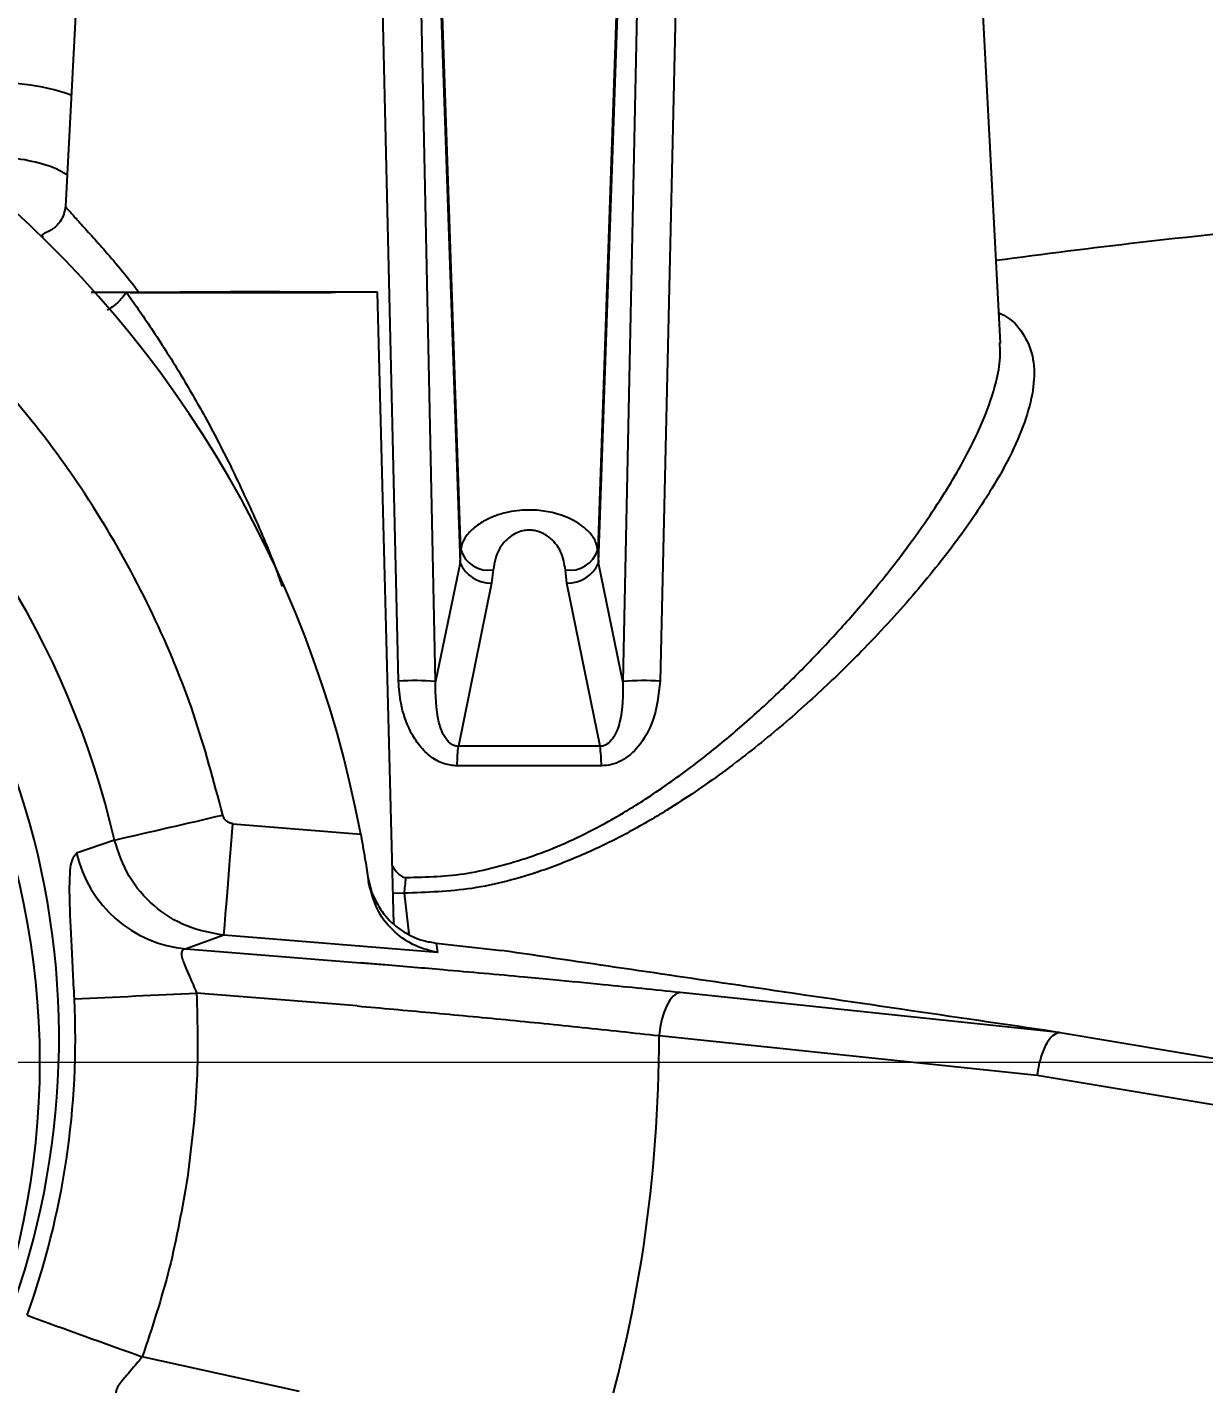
# Model space of a CAD drawing. Header units: millimetres. Extents: x 2271 to 4415, y 823 to 2339.
# Drawn here: x 3174.2 to 3252.9, y 1200.9 to 1291.6 of the extents above; entities that cross this region are included whole.
import ezdxf

# ---------------------------------------------------------------- set-up
doc = ezdxf.new("R2010")
doc.units = ezdxf.units.MM
doc.layers.add('AM_5', color=3, linetype='Continuous', lineweight=25)
doc.styles.add('SLDTEXTSTYLE1', font='txt.shx', dxfattribs={"width": 0.7, "bigfont": 'gbcbig.shx'})
doc.dimstyles.new('SLDDIMSTYLE12$0', dxfattribs={"dimtxt": 12, "dimasz": 10, "dimexe": 0, "dimexo": 0.0625, "dimgap": 0.875, "dimtad": 1, "dimdec": 1, "dimlfac": 1.8, "dimrnd": 1e-09, "dimzin": 12, "dimdsep": 46, "dimtxsty": 'SLDTEXTSTYLE1', "dimcen": 0.09, "dimdle": 8.16, "dimclrd": 3, "dimclre": 3, "dimadec": 0, "dimazin": 3, "dimtfac": 1, "dimtdec": 1, "dimtofl": 0, "dimtmove": 0, "dimatfit": 3, "dimfxl": 0, "dimfrac": 2, "dimtolj": 1, "dimlwd": 5, "dimlwe": 5, "dimarcsym": 0})
doc.dimstyles.new('SLDDIMSTYLE12$3', dxfattribs={"dimtxt": 12, "dimasz": 10, "dimexe": 0, "dimexo": 0.0625, "dimgap": 0.875, "dimtad": 1, "dimdec": 1, "dimlfac": 1.8, "dimrnd": 1e-09, "dimzin": 12, "dimdsep": 46, "dimtxsty": 'SLDTEXTSTYLE1', "dimcen": 0.09, "dimdle": 8.16, "dimclrd": 3, "dimclre": 3, "dimadec": 0, "dimazin": 3, "dimtfac": 1, "dimtdec": 1, "dimtofl": 0, "dimtmove": 0, "dimatfit": 3, "dimfxl": 0, "dimfrac": 2, "dimtolj": 1, "dimlwd": 5, "dimlwe": 5, "dimarcsym": 0})

# ---------------------------------------------------------------- blocks, each defined once
blk = doc.blocks.new('*D204')
at = {"layer": 'AM_5', "color": 3, "lineweight": 5, "transparency": 16777216}
blk.add_line((3415.036, 1339.878), (3429.386, 1339.878), dxfattribs=at)
at = {"layer": 'AM_5', "color": 3, "linetype": 'Continuous', "lineweight": 5, "transparency": 16777216}
for p, q in [((3429.386, 1329.878), (3429.386, 1232.429)), ((3169.441, 1222.429), (3429.386, 1222.429))]:
    blk.add_line(p, q, dxfattribs=at)
at = {"layer": 'AM_5', "color": 3, "transparency": 16777216}
for points in [[(3427.72, 1329.878), (3431.053, 1329.878), (3429.386, 1339.878)], [(3427.72, 1232.429), (3431.053, 1232.429), (3429.386, 1222.429)]]:
    blk.add_solid(points, dxfattribs=at)
at = {"layer": 'Defpoints', "color": 0, "transparency": 16777216}
for p in [(3414.973, 1339.878), (3169.379, 1222.429), (3429.386, 1222.429)]:
    blk.add_point(p, dxfattribs=at)
at = {"layer": 'AM_5', "color": 0, "transparency": 16777216, "insert": (3422.511, 1290.383), "char_height": 12, "attachment_point": 5, "rotation": 90, "style": 'SLDTEXTSTYLE1'}
blk.add_mtext('\\A1;115', dxfattribs=at)
blk = doc.blocks.new('*D183')
at = {"layer": 'AM_5', "color": 3, "linetype": 'Continuous', "lineweight": 5, "transparency": 16777216}
blk.add_line((3286.506, 1375.184), (3252.823, 1349.185), dxfattribs=at)
at = {"layer": 'AM_5', "color": 3, "lineweight": 5, "transparency": 16777216}
for p, q in [((3185.447, 1297.247), (3185.627, 1297.247)), ((3185.537, 1297.157), (3185.537, 1297.337))]:
    blk.add_line(p, q, dxfattribs=at)
at = {"layer": 'AM_5', "color": 3, "transparency": 16777216}
blk.add_solid([(3251.805, 1350.504), (3253.842, 1347.865), (3244.907, 1343.074)], dxfattribs=at)
at = {"layer": 'Defpoints', "color": 0, "transparency": 16777216}
for p in [(3244.907, 1343.074), (3126.166, 1251.419)]:
    blk.add_point(p, dxfattribs=at)
at = {"layer": 'AM_5', "color": 0, "transparency": 16777216, "insert": (3269.422, 1370.682), "char_height": 12, "attachment_point": 5, "rotation": 37.66418, "style": 'SLDTEXTSTYLE1'}
blk.add_mtext('\\A1;%%C345', dxfattribs=at)

msp = doc.modelspace()

# ---------------------------------------------------------------- linework, layer by layer
at = {"color": 7, "linetype": 'Continuous', "lineweight": 25}
for p, q in [((3177.769, 1298.744), (3176.766, 1279.599)), ((3199.032, 1247.883), (3197.846, 1298.804)), ((3201.506, 1247.845), (3200.447, 1298.801)), ((3201.658, 1298.791), (3203.147, 1255.772)), ((3203.198, 1256.659), (3201.736, 1298.79)), ((3213.802, 1298.79), (3212.341, 1256.659)), ((3212.391, 1255.772), (3213.88, 1298.791)), ((3215.092, 1298.801), (3214.032, 1247.845)), ((3217.692, 1298.804), (3216.507, 1247.883)), ((3239.251, 1270.464), (3238.031, 1293.744)), ((3198.724, 1231.694), (3197.619, 1273.858)), ((3203.147, 1255.772), (3203.198, 1256.659)), ((3212.341, 1256.659), (3212.391, 1255.772)), ((3203.147, 1255.772), (3201.506, 1247.845)), ((3214.032, 1247.845), (3212.391, 1255.772)), ((3205.358, 1255.312), (3205.254, 1254.425)), ((3210.285, 1254.425), (3210.18, 1255.312)), ((3205.254, 1254.425), (3203.038, 1243.526)), ((3212.5, 1243.526), (3210.285, 1254.425)), ((3187.964, 1238.348), (3196.502, 1237.659)), ((3180.05, 1237.262), (3177.517, 1236.393)), ((3196.979, 1234.78), (3197.245, 1233.743)), ((3198.67, 1233.729), (3199.404, 1233.712)), ((3199.404, 1233.712), (3199.73, 1231.003)), ((3187.362, 1230.901), (3184.831, 1229.985)), ((3201.64, 1229.75), (3187.362, 1230.901)), ((3201.549, 1230.374), (3205.909, 1229.88)), ((3201.549, 1230.374), (3201.64, 1229.75)), ((3184.831, 1229.985), (3196.494, 1229.045)), ((3196.263, 1226.174), (3185.539, 1227.038)), ((3243.186, 1224.39), (3217.846, 1227.068)), ((3216.441, 1224.194), (3241.709, 1221.551)), ((3268.427, 1220.161), (3242.988, 1224.433)), ((3175.043, 1222.287), (3175.043, 1222.295)), ((3241.709, 1221.551), (3275.361, 1215.937)), ((3192.417, 1200.423), (3181.909, 1202.73))]:
    msp.add_line(p, q, dxfattribs=at)
at = {"color": 7, "linetype": 'Continuous', "lineweight": 25, "flags": 128}
for points in [[(3212.5, 1243.526), (3211.323, 1243.526), (3210.141, 1243.526), (3208.956, 1243.526), (3207.769, 1243.526), (3206.583, 1243.526), (3205.398, 1243.526), (3204.216, 1243.526), (3203.038, 1243.526)], [(3212.585, 1242.217), (3211.387, 1242.218), (3210.184, 1242.218), (3208.977, 1242.218), (3207.769, 1242.218), (3206.561, 1242.218), (3205.355, 1242.218), (3204.152, 1242.218), (3202.953, 1242.217)], [(3187.362, 1230.901), (3187.38, 1231.115), (3187.418, 1231.587), (3187.476, 1232.3), (3187.551, 1233.228), (3187.641, 1234.339), (3187.742, 1235.593), (3187.851, 1236.945), (3187.964, 1238.348)], [(3217.846, 1227.068), (3217.615, 1227.003), (3217.383, 1226.833), (3217.161, 1226.563), (3216.955, 1226.206), (3216.774, 1225.773), (3216.625, 1225.281), (3216.512, 1224.748), (3216.441, 1224.194)]]:
    msp.add_lwpolyline(points, dxfattribs=at)
at = {"color": 7, "linetype": 'Continuous', "lineweight": 25}
msp.add_circle((3122.544, 1222.429), 52.5, dxfattribs=at)
for centre, radius, start, end in [((3122.77, 1223.929), 75, 10.54851, 92.46086), ((3172.266, 1272.856), 15, 70.97396, 119.21781), ((3122.769, 1223.94), 58.809, 13.09228, 89.91829), ((3122.769, 1224.02), 53.574, 308.26934, 171.50515), ((3205.043, 1257.213), 1.927, 196.70211, 279.40565), ((3210.495, 1257.213), 1.927, 260.59454, 343.29737), ((3205.198, 1256.659), 2.234, 203.39428, 271.42772), ((3210.341, 1256.659), 2.234, 268.57245, 336.60531), ((3200.022, 1231.739), 16.174, 84.73329, 93.50893), ((3215.517, 1231.739), 16.174, 86.49111, 95.26667), ((3202.561, 1242.221), 10.025, 359.97591, 7.47448), ((2912.635, 2413.142), 1205.904, 282.812128, 283.164856), ((3185.586, 1238.225), 8.275, 192.79006, 264.76479), ((3122.77, 1224.003), 54.664, 340.22854, 2.782), ((3120.956, 2521.411), 1295.983, 272.494846, 272.856436), ((3122.77, 1223.997), 93.672, 342.88971, 0.12059), ((3646.3, 2499.626), 1377.533, 249.958184, 250.298612)]:
    msp.add_arc(centre, radius, start, end, dxfattribs=at)
for points, knots in [([(3122.336, 1053.698), (3124.897, 1053.722), (3128.477, 1053.757), (3133.746, 1054.036), (3138.211, 1054.371), (3143.527, 1054.937), (3149.096, 1055.71), (3154.909, 1056.72), (3160.88, 1057.976), (3166.957, 1059.487), (3173.094, 1061.258), (3179.26, 1063.292), (3185.423, 1065.591), (3191.56, 1068.157), (3197.648, 1070.987), (3203.668, 1074.081), (3209.6, 1077.435), (3215.43, 1081.048), (3221.139, 1084.913), (3226.715, 1089.027), (3232.142, 1093.384), (3237.408, 1097.979), (3242.499, 1102.803), (3247.404, 1107.851), (3252.111, 1113.114), (3256.609, 1118.584), (3260.887, 1124.252), (3264.936, 1130.109), (3268.745, 1136.146), (3272.307, 1142.352), (3275.612, 1148.716), (3278.653, 1155.229), (3281.422, 1161.878), (3283.913, 1168.653), (3286.118, 1175.54), (3288.033, 1182.529), (3289.651, 1189.607), (3290.969, 1196.76), (3291.982, 1203.977), (3292.686, 1211.244), (3293.079, 1218.549), (3293.158, 1225.877), (3292.921, 1233.215), (3292.367, 1240.549), (3291.495, 1247.867), (3290.304, 1255.154), (3288.796, 1262.397), (3286.971, 1269.581), (3284.831, 1276.694), (3282.377, 1283.722), (3279.612, 1290.65), (3276.539, 1297.466), (3273.162, 1304.157), (3269.485, 1310.709), (3265.511, 1317.109), (3261.246, 1323.344), (3256.695, 1329.402), (3251.863, 1335.271), (3246.756, 1340.937), (3241.379, 1346.39), (3235.933, 1351.437), (3230.459, 1356.09), (3225.001, 1360.359), (3219.376, 1364.401), (3213.595, 1368.21), (3207.667, 1371.778), (3201.605, 1375.1), (3195.419, 1378.17), (3189.122, 1380.984), (3182.729, 1383.536), (3176.253, 1385.822), (3169.716, 1387.838), (3163.141, 1389.58), (3156.568, 1391.045), (3150.074, 1392.227), (3143.785, 1393.124), (3138.261, 1393.707), (3133.378, 1394.075), (3128.554, 1394.315), (3122.58, 1394.432), (3117.063, 1394.321), (3111.794, 1394.05), (3107.329, 1393.712), (3102.013, 1393.147), (3096.444, 1392.374), (3090.631, 1391.364), (3084.659, 1390.108), (3078.583, 1388.597), (3072.445, 1386.826), (3066.28, 1384.792), (3060.117, 1382.493), (3053.98, 1379.928), (3047.892, 1377.097), (3041.872, 1374.003), (3035.939, 1370.649), (3030.11, 1367.037), (3024.401, 1363.171), (3018.825, 1359.057), (3013.398, 1354.7), (3008.132, 1350.105), (3003.041, 1345.281), (2998.136, 1340.233), (2993.429, 1334.97), (2988.931, 1329.5), (2984.653, 1323.832), (2980.604, 1317.975), (2976.795, 1311.938), (2973.233, 1305.732), (2969.928, 1299.368), (2966.885, 1292.856), (2964.123, 1286.204), (2961.786, 1279.922), (2960.508, 1275.817), (2959.945, 1274.009)], [0, 0, 0, 0, 0.010207, 0.014274, 0.021037, 0.028056, 0.035587, 0.043451, 0.051578, 0.059911, 0.06841, 0.077044, 0.085791, 0.094634, 0.103558, 0.112554, 0.121612, 0.130726, 0.13989, 0.149098, 0.158347, 0.167633, 0.176954, 0.186306, 0.195688, 0.205098, 0.214535, 0.223996, 0.233481, 0.242989, 0.252518, 0.262068, 0.271639, 0.281229, 0.290838, 0.300466, 0.310113, 0.319778, 0.329461, 0.339162, 0.348881, 0.358618, 0.368373, 0.378146, 0.387938, 0.397748, 0.407578, 0.417427, 0.427296, 0.437185, 0.447097, 0.457031, 0.466988, 0.47697, 0.486979, 0.497016, 0.507082, 0.517181, 0.527315, 0.537488, 0.547704, 0.556915, 0.566123, 0.575327, 0.584526, 0.593719, 0.602905, 0.612082, 0.621247, 0.630396, 0.639524, 0.64862, 0.657668, 0.666638, 0.675463, 0.683979, 0.691963, 0.697606, 0.703501, 0.71122, 0.721427, 0.725494, 0.732257, 0.739276, 0.746807, 0.754671, 0.762798, 0.771131, 0.77963, 0.788264, 0.797011, 0.805853, 0.814778, 0.823774, 0.832832, 0.841946, 0.85111, 0.860318, 0.869567, 0.878853, 0.888174, 0.897526, 0.906908, 0.916318, 0.925755, 0.935216, 0.944701, 0.954208, 0.963738, 0.973288, 0.982858, 0.992449, 1, 1, 1, 1]), ([(3123.153, 1374.387), (3125.553, 1374.349), (3128.912, 1374.297), (3133.854, 1373.993), (3138.044, 1373.636), (3143.031, 1373.045), (3148.252, 1372.245), (3153.698, 1371.208), (3159.286, 1369.924), (3164.965, 1368.385), (3170.693, 1366.588), (3176.437, 1364.527), (3182.167, 1362.203), (3187.86, 1359.616), (3193.491, 1356.766), (3199.043, 1353.656), (3204.496, 1350.289), (3209.834, 1346.67), (3215.039, 1342.803), (3220.098, 1338.694), (3224.996, 1334.35), (3229.72, 1329.777), (3234.256, 1324.984), (3238.592, 1319.978), (3242.716, 1314.769), (3246.618, 1309.366), (3250.288, 1303.778), (3253.714, 1298.017), (3256.889, 1292.093), (3259.802, 1286.018), (3262.447, 1279.804), (3264.815, 1273.461), (3266.9, 1267.004), (3268.695, 1260.445), (3270.194, 1253.797), (3271.393, 1247.073), (3272.29, 1240.287), (3272.865, 1233.453), (3273.139, 1227.386), (3273.088, 1223.603), (3273.067, 1222.109)], [0, 0, 0, 0, 0.030295, 0.042386, 0.06249, 0.08336, 0.105754, 0.129143, 0.153315, 0.178102, 0.203384, 0.229071, 0.255096, 0.281407, 0.307965, 0.334738, 0.361698, 0.388826, 0.416105, 0.443519, 0.471057, 0.498709, 0.526466, 0.554321, 0.582267, 0.6103, 0.638414, 0.666606, 0.694872, 0.72321, 0.751616, 0.780088, 0.808626, 0.837227, 0.86589, 0.894615, 0.9234, 0.952246, 0.981152, 1, 1, 1, 1]), ([(3187.284, 1238.93), (3186.683, 1241.197), (3185.467, 1245.782), (3182.695, 1252.433), (3179.181, 1258.91), (3174.865, 1265.066), (3169.804, 1270.773), (3164.09, 1275.883), (3157.824, 1280.3), (3151.125, 1283.947), (3144.156, 1286.765), (3137.053, 1288.732), (3129.949, 1289.935), (3125.208, 1290.088), (3122.864, 1290.163)], [0, 0, 0, 0, 0.079193, 0.1601594, 0.2427828, 0.3278545, 0.4136411, 0.5, 0.5863536, 0.6721403, 0.7572171, 0.8398354, 0.9208043, 1, 1, 1, 1]), ([(3176.877, 1281.711), (3176.776, 1281.773), (3176.13, 1282.169), (3174.766, 1282.596), (3172.853, 1282.911), (3171.047, 1282.867), (3169.952, 1282.566), (3169.485, 1282.438)], [0, 0, 0, 0, 0.046566, 0.297792, 0.553799, 0.809807, 1, 1, 1, 1]), ([(3176.768, 1279.644), (3176.743, 1279.45), (3176.696, 1279.079), (3176.451, 1278.611), (3176.172, 1278.286), (3175.932, 1278.096), (3175.79, 1278.008), (3175.726, 1277.973), (3175.699, 1277.958), (3175.668, 1277.942), (3175.616, 1277.917), (3175.556, 1277.889), (3175.455, 1277.845), (3175.282, 1277.762), (3175.182, 1277.701), (3175.238, 1277.579), (3175.251, 1277.549)], [0, 0, 0, 0, 0.101386, 0.193388, 0.268842, 0.32211, 0.350749, 0.355835, 0.359447, 0.367619, 0.377614, 0.404377, 0.441249, 0.547079, 0.891427, 1, 1, 1, 1]), ([(3176.792, 1279.598), (3176.794, 1279.585), (3176.798, 1279.553), (3177.092, 1279.216), (3177.619, 1278.636), (3178.629, 1277.517), (3179.972, 1276.037), (3181.255, 1274.416), (3181.683, 1273.875)], [0, 0, 0, 0, 0.107122, 0.254951, 0.403491, 0.552687, 0.85071, 1, 1, 1, 1]), ([(3261.032, 1278.469), (3256.877, 1278.065), (3249.507, 1277.35), (3242.165, 1276.393), (3238.962, 1275.975)], [0, 0, 0, 0, 0.5637917, 1, 1, 1, 1]), ([(3178.495, 1273.865), (3178.551, 1273.866), (3178.785, 1273.867), (3179.54, 1273.87), (3180.4, 1273.872), (3180.829, 1273.873)], [0, 0, 0, 0, 0.136953, 0.568984, 1, 1, 1, 1]), ([(3180.829, 1273.873), (3180.752, 1273.754), (3180.589, 1273.501), (3180.238, 1273.136), (3179.88, 1272.839), (3179.64, 1272.715), (3179.554, 1272.671)], [0, 0, 0, 0, 0.25185, 0.531287, 0.832705, 1, 1, 1, 1]), ([(3180.769, 1273.858), (3180.875, 1273.857), (3181.085, 1273.853), (3182.704, 1273.848), (3185.018, 1273.844), (3186.852, 1273.844), (3187.769, 1273.844)], [0, 0, 0, 0, 0.249997, 0.499998, 0.749999, 1, 1, 1, 1]), ([(3180.83, 1273.873), (3181.098, 1273.497), (3181.651, 1272.72), (3182.536, 1271.417), (3183.477, 1269.973), (3184.685, 1268.024), (3186.162, 1265.48), (3187.218, 1263.409), (3187.77, 1262.327)], [0, 0, 0, 0, 0.11372, 0.234976, 0.364226, 0.501846, 0.739903, 1, 1, 1, 1]), ([(3187.769, 1273.844), (3188.684, 1273.844), (3190.512, 1273.844), (3192.87, 1273.848), (3194.323, 1273.853), (3194.947, 1273.857), (3194.769, 1273.858), (3194.769, 1273.858)], [0, 0, 0, 0, 0.249999, 0.499998, 0.749997, 0.999997, 1, 1, 1, 1]), ([(3197.619, 1273.858), (3197.583, 1273.86), (3197.509, 1273.863), (3196.924, 1273.867), (3196.013, 1273.87), (3194.779, 1273.873), (3193.277, 1273.876), (3191.563, 1273.878), (3189.704, 1273.879), (3188.414, 1273.879), (3187.77, 1273.88)], [0, 0, 0, 0, 0.1249659, 0.2499708, 0.3749756, 0.4999805, 0.6249854, 0.7499903, 0.8749951, 1, 1, 1, 1]), ([(3239.146, 1272.479), (3239.261, 1272.428), (3240.002, 1272.099), (3240.798, 1271.161), (3241.491, 1269.659), (3241.559, 1267.824), (3241.12, 1265.758), (3240.21, 1263.465), (3238.741, 1260.734), (3236.584, 1257.508), (3233.667, 1253.836), (3230.517, 1250.38), (3227.309, 1247.239), (3224.155, 1244.449), (3220.726, 1241.749), (3217.412, 1239.487), (3214.312, 1237.686), (3211.522, 1236.31), (3208.096, 1234.964), (3204.009, 1233.86), (3200.916, 1233.761), (3199.404, 1233.712)], [0, 0, 0, 0, 0.010042, 0.064236, 0.11953, 0.174168, 0.228913, 0.282609, 0.338066, 0.410154, 0.483512, 0.55672, 0.61143, 0.666619, 0.72189, 0.77702, 0.814622, 0.851761, 0.888283, 0.945402, 1, 1, 1, 1]), ([(3207.769, 1236.108), (3208.486, 1236.375), (3209.931, 1236.913), (3212.026, 1237.927), (3213.845, 1238.937), (3215.426, 1239.917), (3216.804, 1240.838), (3218.22, 1241.852), (3219.979, 1243.199), (3222.139, 1245), (3224.53, 1247.188), (3226.812, 1249.47), (3228.932, 1251.76), (3230.84, 1253.992), (3232.618, 1256.238), (3234.165, 1258.362), (3235.734, 1260.736), (3237.16, 1263.209), (3238.347, 1265.77), (3239.018, 1267.922), (3239.289, 1269.49), (3239.232, 1270.233), (3239.212, 1270.495)], [0, 0, 0, 0, 0.037187, 0.074872, 0.113617, 0.139589, 0.167223, 0.196534, 0.227532, 0.280248, 0.342157, 0.399335, 0.456228, 0.517553, 0.570386, 0.630084, 0.684603, 0.761377, 0.836598, 0.9113, 0.9687, 1, 1, 1, 1]), ([(3187.77, 1262.327), (3188.325, 1261.158), (3189.464, 1258.759), (3190.615, 1256.034), (3191.157, 1254.474), (3191.255, 1254.192)], [0, 0, 0, 0, 0.437744, 0.898377, 1, 1, 1, 1]), ([(3212.341, 1256.659), (3212.303, 1256.852), (3212.226, 1257.248), (3211.743, 1257.93), (3210.887, 1258.59), (3209.676, 1259.081), (3208.418, 1259.319), (3207.296, 1259.32), (3206.335, 1259.178), (3205.541, 1258.954), (3204.731, 1258.599), (3203.956, 1258.074), (3203.419, 1257.442), (3203.229, 1256.947), (3203.203, 1256.704), (3203.198, 1256.659)], [0, 0, 0, 0, 0.0779787, 0.1600594, 0.280852, 0.3750705, 0.4562454, 0.5413121, 0.5934965, 0.6532546, 0.7174275, 0.8001176, 0.9013898, 0.981848, 1, 1, 1, 1]), ([(3210.18, 1255.312), (3210.12, 1255.708), (3210.016, 1256.39), (3209.444, 1257.218), (3208.812, 1257.722), (3208.232, 1257.935), (3207.777, 1257.978), (3207.395, 1257.945), (3206.988, 1257.826), (3206.558, 1257.591), (3206.141, 1257.233), (3205.562, 1256.486), (3205.444, 1255.807), (3205.358, 1255.312)], [0, 0, 0, 0, 0.174868, 0.30144, 0.391995, 0.46325, 0.499207, 0.535144, 0.583037, 0.634939, 0.701658, 0.783051, 1, 1, 1, 1]), ([(3202.953, 1242.217), (3202.662, 1242.245), (3202.043, 1242.305), (3201.173, 1242.789), (3200.412, 1243.538), (3199.664, 1244.729), (3199.156, 1246.213), (3199.069, 1247.381), (3199.032, 1247.883)], [0, 0, 0, 0, 0.115598, 0.245032, 0.388443, 0.539656, 0.802334, 1, 1, 1, 1]), ([(3203.038, 1243.526), (3202.958, 1243.531), (3202.792, 1243.541), (3202.481, 1243.696), (3202.028, 1244.197), (3201.516, 1245.603), (3201.51, 1246.931), (3201.506, 1247.845)], [0, 0, 0, 0, 0.045655, 0.093449, 0.200152, 0.449571, 1, 1, 1, 1]), ([(3214.032, 1247.845), (3214.029, 1246.93), (3214.023, 1245.602), (3213.509, 1244.195), (3213.056, 1243.695), (3212.746, 1243.541), (3212.581, 1243.531), (3212.5, 1243.526)], [0, 0, 0, 0, 0.550977, 0.800251, 0.906743, 0.954419, 1, 1, 1, 1]), ([(3216.507, 1247.883), (3216.406, 1246.971), (3216.232, 1245.399), (3215.222, 1243.562), (3214.17, 1242.635), (3213.276, 1242.267), (3212.813, 1242.234), (3212.585, 1242.217)], [0, 0, 0, 0, 0.359009, 0.618536, 0.816371, 0.909523, 1, 1, 1, 1]), ([(3187.964, 1238.348), (3187.885, 1238.361), (3187.727, 1238.388), (3187.522, 1238.519), (3187.36, 1238.702), (3187.31, 1238.854), (3187.284, 1238.93)], [0, 0, 0, 0, 0.25015, 0.499371, 0.749258, 1, 1, 1, 1]), ([(3196.502, 1237.659), (3196.656, 1236.787), (3196.853, 1235.67), (3197, 1234.645), (3197.032, 1234.42)], [0, 0, 0, 0, 0.780861, 1, 1, 1, 1]), ([(3187.362, 1230.901), (3186.516, 1231.053), (3184.822, 1231.358), (3182.62, 1232.789), (3180.878, 1234.776), (3180.327, 1236.432), (3180.05, 1237.262)], [0, 0, 0, 0, 0.248705, 0.4981896, 0.7483774, 1, 1, 1, 1]), ([(3177.369, 1226.657), (3177.337, 1227.307), (3177.271, 1228.623), (3177.175, 1230.486), (3177.091, 1232.182), (3177.046, 1233.618), (3177.055, 1234.774), (3177.148, 1235.951), (3177.369, 1236.216), (3177.517, 1236.393)], [0, 0, 0, 0, 0.123523, 0.250151, 0.37478, 0.500212, 0.623523, 0.749713, 1, 1, 1, 1]), ([(3199.519, 1234.756), (3200.904, 1234.79), (3203.683, 1234.859), (3206.404, 1235.691), (3207.769, 1236.108)], [0, 0, 0, 0, 0.498326, 1, 1, 1, 1]), ([(3198.623, 1235.537), (3198.73, 1235.364), (3198.893, 1235.099), (3199.175, 1234.868), (3199.366, 1234.774), (3199.47, 1234.761), (3199.519, 1234.756)], [0, 0, 0, 0, 0.486512, 0.744407, 0.879183, 1, 1, 1, 1]), ([(3199.404, 1233.712), (3199.432, 1233.873), (3199.488, 1234.195), (3199.509, 1234.569), (3199.519, 1234.756)], [0, 0, 0, 0, 0.5, 1, 1, 1, 1]), ([(3201.64, 1229.75), (3201.139, 1229.869), (3200.14, 1230.106), (3198.777, 1231.038), (3197.577, 1232.393), (3197.214, 1233.744), (3197.032, 1234.42)], [0, 0, 0, 0, 0.250554, 0.500259, 0.750054, 1, 1, 1, 1]), ([(3197.245, 1233.743), (3197.488, 1233.243), (3197.972, 1232.247), (3199.213, 1231.154), (3200.446, 1230.556), (3201.265, 1230.421), (3201.549, 1230.374)], [0, 0, 0, 0, 0.270985, 0.540835, 0.840956, 1, 1, 1, 1]), ([(3184.831, 1229.985), (3184.753, 1229.971), (3184.6, 1229.945), (3184.51, 1229.759), (3184.537, 1229.472), (3184.699, 1228.964), (3185.069, 1228.154), (3185.381, 1227.414), (3185.539, 1227.038)], [0, 0, 0, 0, 0.125165, 0.244002, 0.362149, 0.483423, 0.737795, 1, 1, 1, 1]), ([(3242.988, 1224.433), (3236.086, 1225.447), (3223.762, 1227.257), (3211.364, 1229.079), (3205.909, 1229.88)], [0, 0, 0, 0, 0.56, 1, 1, 1, 1]), ([(3217.846, 1227.068), (3216.15, 1227.245), (3213.38, 1227.532), (3209.859, 1227.872), (3206.304, 1228.206), (3202.548, 1228.542), (3199.052, 1228.837), (3197.27, 1228.982), (3196.73, 1229.026), (3196.557, 1229.04), (3196.494, 1229.045)], [0, 0, 0, 0, 0.250165, 0.408557, 0.498724, 0.748485, 0.926363, 0.976321, 0.991455, 1, 1, 1, 1]), ([(3196.263, 1226.174), (3197.895, 1226.03), (3201.226, 1225.736), (3206.266, 1225.257), (3211.412, 1224.742), (3214.744, 1224.379), (3216.441, 1224.194)], [0, 0, 0, 0, 0.235421, 0.48057, 0.735435, 1, 1, 1, 1]), ([(3243.186, 1224.39), (3243.036, 1224.346), (3242.806, 1224.278), (3242.498, 1223.921), (3242.205, 1223.446), (3241.934, 1222.746), (3241.782, 1222.066), (3241.727, 1221.699), (3241.713, 1221.589), (3241.709, 1221.551)], [0, 0, 0, 0, 0.238995, 0.367832, 0.499678, 0.748972, 0.924681, 0.973941, 1, 1, 1, 1]), ([(3242.988, 1224.433), (3243.025, 1224.427), (3243.103, 1224.416), (3243.178, 1224.402), (3243.203, 1224.394), (3243.2, 1224.391), (3243.189, 1224.39), (3243.186, 1224.39)], [0, 0, 0, 0, 0.332571, 0.687965, 0.831381, 0.949784, 1, 1, 1, 1]), ([(3181.909, 1202.73), (3181.648, 1202.418), (3181.134, 1201.801), (3180.543, 1201.133), (3180.239, 1200.691), (3180.129, 1200.423), (3180.159, 1200.216), (3180.297, 1200.145), (3180.369, 1200.108)], [0, 0, 0, 0, 0.261618, 0.516155, 0.63762, 0.75553, 0.874054, 1, 1, 1, 1])]:
    msp.add_open_spline(points, degree=3, knots=knots, dxfattribs=at)
for points in [[(3180.83, 1273.873), (3181.311, 1273.874), (3182.272, 1273.876), (3183.996, 1273.878), (3185.844, 1273.879), (3187.128, 1273.879), (3187.77, 1273.88)], [(3202.953, 1242.217), (3202.959, 1242.462), (3202.969, 1242.953), (3203.015, 1243.335), (3203.038, 1243.526)], [(3185.539, 1227.038), (3185.589, 1224.975), (3185.688, 1220.849), (3185.179, 1216.753), (3184.924, 1214.705)], [(3184.924, 1214.705), (3184.569, 1212.672), (3183.859, 1208.606), (3182.559, 1204.689), (3181.909, 1202.73)]]:
    msp.add_open_spline(points, degree=3, dxfattribs=at)

# ---------------------------------------------------------------- dimensions: what is measured, and where the dimension line sits
at = {"layer": 'AM_5'}
dim = msp.add_diameter_dim_2p(p1=(3126.166, 1251.419), p2=(3244.907, 1343.074), text='%%C345', dimstyle='SLDDIMSTYLE12$3', override={"dimlfac": 1, "dimpost": ''}, dxfattribs=at)
dim.commit()
dim.dimension.update_dxf_attribs({"geometry": '*D183', "text_midpoint": (3269.422, 1370.682)})
dim = msp.add_linear_dim(base=(3429.386, 1222.429), p1=(3414.973, 1339.878), p2=(3169.379, 1222.429), angle=90, text='115', dimstyle='SLDDIMSTYLE12$0', override={"dimlfac": 1}, dxfattribs=at)
dim.commit()
dim.dimension.update_dxf_attribs({"geometry": '*D204', "text_midpoint": (3429.386, 1290.383), "dimtype": 160})

doc.saveas('drawing.dxf')
